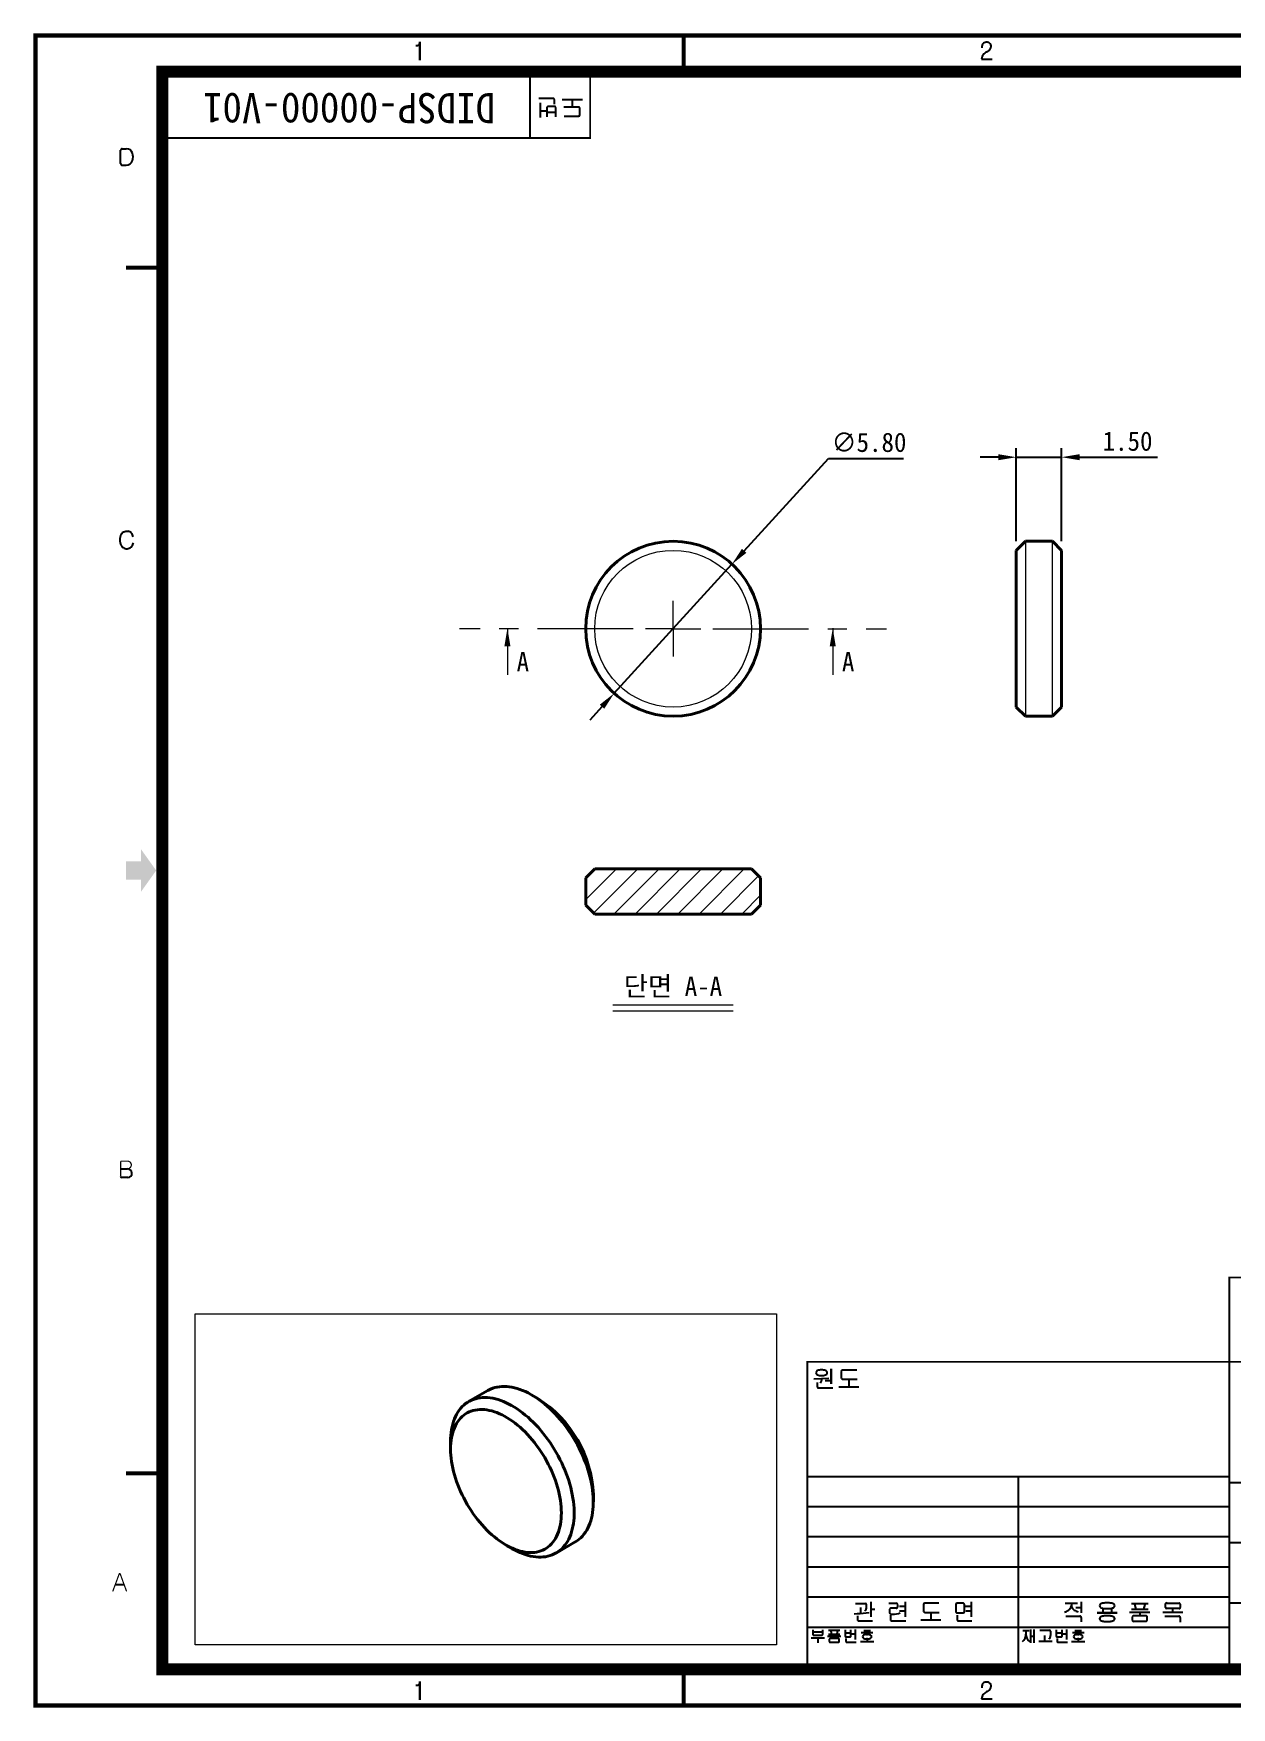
# Model space of a CAD drawing. Header units: millimetres. Extents: x 20 to 2456, y -3132 to 1196.
# Drawn here: x 19.6 to 218.4, y 19.6 to 297.4 of the extents above; entities that cross this region are included whole.
import ezdxf

# ---------------------------------------------------------------- set-up
doc = ezdxf.new("R2010")
doc.units = ezdxf.units.MM
doc.header["$MEASUREMENT"] = 0
doc.linetypes.add('CENTER', pattern=[50.8, 31.75, -6.35, 6.35, -6.35])
doc.layers.get('0').update_dxf_attribs({"color": 6})
doc.layers.add('0 @ 1', color=6, linetype='Continuous')
for name, color, linetype, lineweight in [('CENTER', 1, 'CENTER', 9), ('DIM', 2, 'Continuous', 9), ('HATCH', 5, 'Continuous', 13), ('OUTLINE', 3, 'Continuous', 40), ('숨은선', 252, 'Continuous', 20)]:
    doc.layers.add(name, color=color, linetype=linetype, lineweight=lineweight)
doc.styles.get("Standard").update_dxf_attribs({"font": '', "height": 3.2})
doc.styles.get('Standard').set_extended_font_data('GulimChe')
doc.dimstyles.new('척도 5배 - (x.xx)', dxfattribs={"dimtxt": 3.2, "dimasz": 3, "dimexe": 1.5, "dimexo": 1.5, "dimgap": 1, "dimtad": 1, "dimtih": 1, "dimtoh": 1, "dimlfac": 0.2, "dimzin": 0, "dimdsep": 46, "dimtxsty": 'Standard', "dimcen": 0, "dimclrd": 2, "dimclre": 2, "dimclrt": 2, "dimaunit": 1, "dimadec": 0, "dimazin": 0, "dimtfac": 0.75, "dimtmove": 0, "dimatfit": 0, "dimfxl": 1, "dimtolj": 1, "dimtzin": 0, "dimarcsym": 0})

# ---------------------------------------------------------------- blocks, each defined once
blk = doc.blocks.new('A-3_규격도면_동인광학')
blk.add_hatch(color=256).paths.add_polyline_path([(15, 137), (17.5, 137), (17.5, 135), (20, 138.5), (17.5, 142), (17.5, 140), (15, 140)])
for p, q in [((63.07, 275.38), (63.32, 275.38)), ((63.73, 272.93), (63.73, 275.99)), ((63.73, 275.99), (63.73, 272.93)), ((156.98, 274.96), (156.98, 275.22)), ((156.9, 273.09), (158.65, 273.09)), ((157.84, 274.33), (157.74, 274.26)), ((158.18, 274.56), (157.84, 274.33)), ((158.26, 274.63), (158.18, 274.56)), ((82, 270), (82, 260)), ((85.87, 266.55), (83.48, 266.55)), ((83.73, 263.42), (83.73, 265.84)), ((84.63, 264.48), (83.73, 264.48)), ((84.81, 265.01), (84.81, 263.52)), ((86.28, 264.22), (84.81, 264.22)), ((86.07, 265.22), (84.99, 265.22)), ((86.06, 265.64), (86.06, 266.4)), ((86.28, 263.52), (86.28, 265.05)), ((90.69, 266.36), (87.36, 266.36)), ((90.02, 265.12), (87.64, 265.12)), ((89.03, 265.33), (89.03, 266.36)), ((90.27, 263.83), (90.27, 264.89)), ((87.68, 263.62), (90.05, 263.62)), ((14.11, 255.76), (14.11, 258)), ((14.35, 258.23), (15.04, 258.23)), ((16.18, 193.86), (16.14, 194.04)), ((14.1, 89.02), (15.24, 89.02)), ((15.24, 89.02), (15.26, 89.02)), ((15.31, 87.56), (14.35, 87.56)), ((131.98, 53.34), (131.98, 55.81)), ((131.98, 55.81), (131.98, 53.34)), ((136.23, 55.6), (133.86, 55.6)), ((129.11, 54.2), (131.59, 54.27)), ((129.66, 53.56), (129.66, 52.9)), ((130.36, 54.23), (130.37, 53.91)), ((131.98, 53.87), (130.96, 53.87)), ((133.22, 52.86), (136.55, 52.86)), ((133.64, 55.39), (133.64, 54.33)), ((133.89, 54.1), (136.27, 54.1)), ((134.88, 53.9), (134.88, 52.86)), ((129.87, 52.68), (132.24, 52.68)), ((128, 38), (198, 38)), ((163, 38), (163, 7)), ((198, 37), (253, 37)), ((128, 33), (198, 33)), ((128, 28), (198, 28)), ((198, 27), (253, 27)), ((128, 23), (198, 23)), ((13.21, 20.04), (14.68, 20.04)), ((128, 18), (198, 18)), ((135.98, 16.93), (137.61, 16.93)), ((138.54, 17.16), (138.54, 14.69)), ((141.51, 16.95), (142.68, 16.95)), ((142.95, 16.76), (142.95, 16.34)), ((144.21, 17.16), (144.21, 14.72)), ((147.25, 16.73), (147.25, 15.67)), ((149.84, 16.94), (147.47, 16.94)), ((152.64, 16.75), (152.64, 15.56)), ((153.9, 16.94), (152.85, 16.94)), ((154.09, 15.56), (154.09, 16.72)), ((155.19, 17.16), (155.19, 14.72)), ((170.79, 16.97), (172.81, 16.97)), ((171.8, 16.97), (171.8, 16.65)), ((173.45, 17.17), (173.45, 15.35)), ((181.75, 16.92), (184.53, 16.92)), ((182.3, 16.77), (182.47, 15.98)), ((183.97, 16.75), (183.79, 15.98)), ((187.39, 16.22), (187.39, 16.83)), ((187.63, 16.98), (189.68, 16.98)), ((189.86, 16.77), (189.86, 16.22)), ((198, 17), (253, 17)), ((135.78, 15.21), (136.3, 15.22)), ((136.3, 14.87), (136.3, 14.23)), ((136.56, 14.01), (138.83, 14.01)), ((136.81, 16.25), (136.81, 15.24)), ((139.19, 15.89), (138.54, 15.89)), ((141.65, 15.95), (141.65, 15.38)), ((141.79, 14.95), (141.79, 14.23)), ((141.83, 15.14), (142.16, 15.13)), ((142.72, 16.12), (141.88, 16.12)), ((142.04, 14.01), (144.32, 14.01)), ((143.29, 16.45), (144.21, 16.45)), ((143.29, 15.71), (144.21, 15.71)), ((146.83, 14.2), (150.16, 14.2)), ((147.5, 15.44), (149.88, 15.44)), ((148.49, 15.23), (148.49, 14.2)), ((152.84, 15.37), (153.88, 15.37)), ((152.86, 14.95), (152.86, 14.23)), ((153.11, 14.01), (155.29, 14.01)), ((154.26, 16.45), (155.19, 16.45)), ((154.27, 15.71), (155.19, 15.71)), ((170.89, 14.83), (173.22, 14.83)), ((172.54, 16.26), (173.45, 16.26)), ((173.42, 14.6), (173.42, 13.84)), ((179.41, 15.35), (176.07, 15.35)), ((176.07, 15.35), (179.41, 15.35)), ((177.03, 16.01), (177.03, 15.35)), ((178.44, 16.02), (178.44, 15.35)), ((181.47, 15.45), (184.82, 15.45)), ((181.75, 15.98), (184.53, 15.98)), ((181.9, 14.7), (181.9, 14.1)), ((184.19, 14.86), (182.09, 14.86)), ((182.14, 13.95), (184.19, 13.95)), ((183.13, 15.45), (183.13, 14.86)), ((184.37, 14.15), (184.37, 14.7)), ((186.96, 15.48), (190.31, 15.48)), ((187.31, 14.81), (189.64, 14.81)), ((189.68, 16.07), (187.58, 16.07)), ((188.63, 15.48), (188.63, 16.07)), ((189.85, 14.59), (189.85, 13.83)), ((128, 13), (198, 13)), ((128.62, 11.22), (130.85, 11.22)), ((128.91, 12.54), (128.91, 11.79)), ((128.91, 12.2), (130.56, 12.2)), ((129.05, 11.66), (130.43, 11.66)), ((129.74, 11.22), (129.74, 10.37)), ((130.56, 11.82), (130.56, 12.54)), ((131.35, 11.49), (133.58, 11.49)), ((131.53, 12.47), (133.39, 12.47)), ((131.53, 11.84), (133.39, 11.84)), ((131.9, 12.37), (132.02, 11.84)), ((132.46, 11.49), (132.46, 11.09)), ((133.02, 12.36), (132.9, 11.84)), ((134.27, 12.51), (134.27, 11.49)), ((134.27, 12.05), (135.24, 12.05)), ((134.4, 11.37), (135.13, 11.37)), ((135.24, 11.52), (135.24, 12.51)), ((135.37, 11.87), (135.96, 11.87)), ((135.96, 12.58), (135.96, 10.96)), ((136.95, 12.09), (138.89, 12.09)), ((137.37, 12.45), (138.47, 12.45)), ((137.82, 11.76), (137.91, 11.76)), ((137.91, 11.76), (138, 11.76)), ((163.75, 12.44), (164.78, 12.44)), ((164.26, 12.44), (164.26, 11.82)), ((165.05, 12.59), (165.05, 10.36)), ((165.05, 11.47), (165.59, 11.47)), ((165.59, 12.59), (165.59, 10.36)), ((166.58, 12.46), (168.15, 12.46)), ((167.34, 11.59), (167.34, 10.63)), ((168.32, 12.3), (168.32, 11.6)), ((169.29, 12.51), (169.29, 11.49)), ((169.29, 12.05), (170.27, 12.05)), ((169.42, 11.37), (170.15, 11.37)), ((170.27, 11.52), (170.27, 12.51)), ((170.39, 11.87), (170.99, 11.87)), ((170.99, 12.58), (170.99, 10.96)), ((171.97, 12.09), (173.91, 12.09)), ((172.39, 12.45), (173.49, 12.45)), ((172.84, 11.76), (172.93, 11.76)), ((172.93, 11.76), (173.03, 11.76)), ((131.64, 10.99), (131.64, 10.59)), ((133.17, 11.09), (131.76, 11.09)), ((131.8, 10.49), (133.17, 10.49)), ((133.29, 10.62), (133.29, 10.99)), ((134.41, 11.1), (134.41, 10.59)), ((134.54, 10.49), (136.13, 10.49)), ((136.81, 10.6), (139.03, 10.6)), ((137.91, 11.04), (137.82, 11.04)), ((138, 11.04), (137.91, 11.04)), ((137.91, 11.04), (137.91, 10.6)), ((166.39, 10.63), (168.62, 10.63)), ((169.43, 11.1), (169.43, 10.59)), ((169.56, 10.49), (171.15, 10.49)), ((171.83, 10.6), (174.06, 10.6)), ((172.93, 11.04), (172.84, 11.04)), ((173.03, 11.04), (172.93, 11.04)), ((172.93, 11.04), (172.93, 10.6)), ((63.07, 3.35), (63.32, 3.35)), ((63.73, 0.91), (63.73, 3.96)), ((63.73, 3.96), (63.73, 0.91)), ((156.98, 2.93), (156.98, 3.2)), ((156.9, 1.07), (158.65, 1.07)), ((157.84, 2.3), (157.74, 2.24)), ((158.18, 2.54), (157.84, 2.3)), ((158.26, 2.6), (158.18, 2.54))]:
    blk.add_line(p, q)
for points, const_width in [([(0, 0), (0, 277), (400, 277), (400, 0)], 0.7), ([(21, 6), (21, 271), (394, 271), (394, 6)], 2)]:
    blk.add_lwpolyline(points, close=True, dxfattribs=dict(const_width=const_width))
for points, const_width in [([(107.5, 277), (107.5, 270.33)], 0.7), ([(22, 260), (92, 260), (92, 270)], 0.3), ([(15, 238.5), (21.67, 238.5)], 0.7), ([(198, 7), (198, 71), (393, 71)], 0.3), ([(128, 7), (128, 57), (393, 57)], 0.3), ([(15, 38.5), (21.67, 38.5)], 0.7), ([(107.5, 0), (107.5, 6.67)], 0.7)]:
    blk.add_lwpolyline(points, dxfattribs=dict(const_width=const_width))
at = {"const_width": 0.2}
for points in [[(14.1, 87.81), (14.1, 90.08, -0.443983), (14.33, 90.29), (15.24, 90.29, -1), (15.24, 89.02), (14.1, 89.02)], [(12.79, 18.9), (13.87, 21.81, -0.756384), (14.04, 21.8), (15.09, 18.92)]]:
    blk.add_lwpolyline(points, format="xyb", dxfattribs=at)
for centre, radius, start, end in [((63.32, 275.8), 0.418, 270, 351.8564), ((157.65, 275.22), 0.675, 135.3614, 180), ((157.57, 275.31), 0.56, 116.1126, 135.3614), ((157.74, 274.95), 0.951, 75.511, 116.1126), ((157.84, 275.33), 0.566, 52.7857, 75.511), ((157.74, 275.19), 0.74, 352.4081, 52.7857), ((157.61, 275.21), 0.862, 318.1085, 352.4081), ((158.42, 273.05), 1.52, 161.3803, 178.4124), ((157.65, 273.31), 0.705, 132.8749, 161.3803), ((159.75, 271.05), 3.8, 121.9901, 132.8749), ((84.99, 265.04), 0.181, 90, 191.0214), ((85.9, 266.4), 0.157, 0, 104.5405), ((86.1, 265.05), 0.179, 0, 97.6654), ((90.04, 264.89), 0.23, 0, 93.1332), ((90.05, 263.83), 0.217, 270, 359.9617), ((14.35, 258), 0.234, 89.9627, 180), ((14.35, 255.75), 0.241, 177.6028, 269.7704), ((14.69, 339.44), 83.93, 269.7704, 270.2296), ((15.02, 256.63), 1.12, 270.2296, 341.2755), ((15.04, 257.12), 1.11, 18.7245, 90), ((14.3, 256.87), 1.88, 341.2755, 18.7245), ((15.03, 193.78), 0.968, 126.0964, 153.4408), ((14.92, 193.92), 0.786, 112.6651, 126.0964), ((15.21, 193.24), 1.52, 84.5855, 112.6651), ((15.27, 193.91), 0.857, 49.4232, 84.5855), ((15.2, 193.83), 0.962, 12.5369, 49.4232), ((15.89, 193.35), 1.93, 153.4408, 179.3877), ((15.94, 193.35), 1.97, 179.3877, 207.825), ((15.05, 192.88), 0.971, 207.825, 248.4845), ((15.15, 193.14), 1.26, 248.4845, 279.0922), ((15.2, 192.85), 0.954, 279.0922, 325.2032), ((14.87, 193.08), 1.36, 325.2032, 351.393), ((15.26, 88.29), 0.727, 273.6048, 90), ((14.35, 87.81), 0.249, 181.3239, 270), ((130.37, 53.68), 1.97, 90, 109.7033), ((130.37, 53.68), 1.97, 70.2967, 90), ((133.86, 55.39), 0.217, 90, 179.9617), ((129.85, 55.13), 0.429, 109.7033, 172.0326), ((129.85, 55.24), 0.429, 187.9674, 250.2967), ((129.87, 52.9), 0.216, 180, 270.036), ((130.37, 56.69), 1.97, 250.2967, 270), ((129.76, 53.89), 0.602, 313.5964, 1.5108), ((130.37, 56.69), 1.97, 270, 289.7033), ((130.89, 55.13), 0.429, 7.9674, 70.2967), ((130.89, 55.24), 0.429, 289.7033, 352.0326), ((133.87, 54.33), 0.23, 180, 273.1332), ((137.61, 16.7), 0.224, 5.8584, 90), ((135.83, 16.52), 2.01, 354.1416, 5.8584), ((142.68, 16.66), 0.29, 19.9366, 90), ((147.47, 16.73), 0.217, 90, 179.9617), ((152.85, 16.73), 0.211, 90, 174.1511), ((153.87, 16.72), 0.223, 0, 81.4867), ((176.82, 16.5), 0.362, 130.787, 175.4096), ((176.99, 16.31), 0.62, 105.5854, 130.787), ((177.63, 14.03), 2.98, 94.5784, 105.5854), ((177.73, 12.69), 4.33, 90, 94.5784), ((177.73, 12.69), 4.33, 85.4216, 90), ((177.84, 14.03), 2.98, 74.4146, 85.4216), ((178.48, 16.31), 0.62, 49.213, 74.4146), ((178.64, 16.5), 0.362, 4.5904, 49.213), ((187.56, 16.83), 0.163, 63.6984, 180), ((189.68, 16.8), 0.179, 352.4097, 90), ((136.15, 25.5), 10.28, 270.7952, 281.7846), ((136.52, 14.23), 0.218, 180, 278.834), ((136.77, 16.42), 1.07, 316.4472, 354.1416), ((141.88, 15.88), 0.243, 90, 162.7327), ((141.89, 15.38), 0.247, 180, 255.9206), ((142.01, 14.23), 0.218, 180, 278.834), ((142.27, 17.94), 2.82, 267.8535, 294.1102), ((142.73, 16.34), 0.223, 268.9289, 0), ((147.48, 15.67), 0.23, 180, 273.1332), ((152.83, 15.56), 0.198, 180, 272.2398), ((153.08, 14.23), 0.218, 180, 278.834), ((153.88, 15.58), 0.214, 270, 355.6406), ((170.17, 17.28), 1.89, 285.8538, 306.2125), ((170.48, 16.85), 1.37, 306.2125, 332.5484), ((170.87, 16.65), 0.93, 332.5484, 0), ((172.71, 16.65), 0.912, 180, 209.5054), ((172.86, 16.73), 1.08, 209.5054, 237.9626), ((174.78, 19.8), 4.7, 237.9626, 246.4471), ((173.22, 14.62), 0.204, 354.4055, 90), ((176.82, 16.56), 0.362, 184.5904, 229.213), ((176.82, 14.36), 0.362, 130.787, 175.4096), ((176.82, 14.42), 0.362, 184.5904, 229.213), ((176.99, 16.76), 0.62, 229.213, 254.4146), ((176.99, 14.17), 0.62, 105.5854, 130.787), ((176.99, 14.62), 0.62, 229.213, 254.4146), ((177.63, 19.03), 2.98, 254.4146, 265.4216), ((177.63, 11.89), 2.98, 94.5784, 105.5854), ((177.63, 16.89), 2.98, 254.4146, 265.4216), ((177.73, 20.38), 4.33, 265.4216, 270), ((177.73, 10.55), 4.33, 90, 94.5784), ((177.73, 18.24), 4.33, 265.4216, 270), ((177.73, 20.38), 4.33, 270, 274.5784), ((177.73, 10.55), 4.33, 85.4216, 90), ((177.73, 18.24), 4.33, 270, 274.5784), ((177.84, 19.03), 2.98, 274.5784, 285.5854), ((177.84, 11.89), 2.98, 74.4146, 85.4216), ((177.84, 16.89), 2.98, 274.5784, 285.5854), ((178.48, 16.76), 0.62, 285.5854, 310.787), ((178.48, 14.17), 0.62, 49.213, 74.4146), ((178.48, 14.62), 0.62, 285.5854, 310.787), ((178.64, 16.56), 0.362, 310.787, 355.4096), ((178.64, 14.36), 0.362, 4.5904, 49.213), ((178.64, 14.42), 0.362, 310.787, 355.4096), ((182.09, 14.67), 0.187, 90, 169.1835), ((182.07, 14.1), 0.163, 180, 296.3016), ((184.22, 14.7), 0.154, 0, 98.8347), ((184.19, 14.13), 0.179, 270, 7.5903), ((187.58, 16.26), 0.187, 190.8165, 270), ((189.64, 14.61), 0.204, 354.4055, 90), ((189.71, 16.22), 0.154, 261.1653, 0), ((129.04, 11.79), 0.131, 180, 274.282), ((130.43, 11.79), 0.133, 270, 11.7778), ((134.39, 11.49), 0.12, 180, 277.6654), ((135.13, 11.5), 0.121, 270, 11.0214), ((137.46, 11.37), 0.306, 117.2376, 174.097), ((137.46, 11.43), 0.306, 185.903, 242.7624), ((137.82, 10.66), 1.1, 90, 117.2376), ((137.82, 12.14), 1.1, 242.7624, 270), ((138, 10.66), 1.1, 62.7624, 90), ((138, 12.14), 1.1, 270, 297.2376), ((138.37, 11.37), 0.306, 5.903, 62.7624), ((138.37, 11.43), 0.306, 297.2376, 354.097), ((162.62, 11.82), 1.64, 310.6997, 0), ((165.87, 11.82), 1.61, 180, 230.1829), ((167.35, 11.6), 0.979, 320.2059, 0), ((168.15, 12.28), 0.178, 4.5, 90), ((169.41, 11.49), 0.12, 180, 277.6654), ((170.15, 11.5), 0.121, 270, 11.0214), ((172.48, 11.37), 0.306, 117.2376, 174.097), ((172.48, 11.43), 0.306, 185.903, 242.7624), ((172.84, 10.66), 1.1, 90, 117.2376), ((172.84, 12.14), 1.1, 242.7624, 270), ((173.03, 10.66), 1.1, 62.7624, 90), ((173.03, 12.14), 1.1, 270, 297.2376), ((173.39, 11.37), 0.306, 5.903, 62.7624), ((173.39, 11.43), 0.306, 297.2376, 354.097), ((131.76, 10.97), 0.125, 90, 169.1835), ((131.75, 10.59), 0.108, 180, 296.3016), ((133.18, 10.99), 0.103, 0, 98.8347), ((133.17, 10.61), 0.119, 270, 7.5903), ((134.52, 10.59), 0.105, 180, 284.5405), ((169.54, 10.59), 0.105, 180, 284.5405), ((63.32, 3.77), 0.418, 270, 351.8564), ((157.65, 3.2), 0.675, 135.3614, 180), ((157.57, 3.28), 0.56, 116.1126, 135.3614), ((157.74, 2.93), 0.951, 75.511, 116.1126), ((157.84, 3.3), 0.566, 52.7857, 75.511), ((157.74, 3.16), 0.74, 352.4081, 52.7857), ((157.61, 3.18), 0.862, 318.1085, 352.4081), ((158.42, 1.02), 1.52, 161.3803, 178.4124), ((157.65, 1.28), 0.705, 132.8749, 161.3803), ((159.75, -0.98), 3.8, 121.9901, 132.8749)]:
    blk.add_arc(centre, radius, start, end)
blk = doc.blocks.new('*D29')
at = {"layer": 'Defpoints', "color": 0, "transparency": 16777216}
for p in [(135.51, 209.32), (115.97, 187.89)]:
    blk.add_point(p, dxfattribs=at)
at = {"layer": 'DIM', "color": 2, "lineweight": -2, "transparency": 16777216}
for p, q in [((137.53, 211.54), (151.51, 226.87)), ((151.51, 226.87), (163.97, 226.87)), ((115.97, 187.89), (135.51, 209.32)), ((113.95, 185.68), (111.93, 183.46))]:
    blk.add_line(p, q, dxfattribs=at)
at = {"layer": 'DIM', "color": 2, "transparency": 16777216}
for points in [[(137.16, 211.87), (137.9, 211.2), (135.51, 209.32)], [(113.58, 186.01), (114.32, 185.34), (115.97, 187.89)]]:
    blk.add_solid(points, dxfattribs=at)
at = {"layer": 'DIM', "color": 2, "transparency": 16777216, "insert": (158.24, 229.51), "char_height": 3.2, "attachment_point": 5}
blk.add_mtext('\\A1;∅5.80', dxfattribs=at)
blk = doc.blocks.new('*D30')
at = {"layer": 'Defpoints', "color": 0, "transparency": 16777216}
for p in [(190.17, 227.06), (182.67, 211.61), (190.17, 211.61)]:
    blk.add_point(p, dxfattribs=at)
at = {"layer": 'DIM', "color": 2, "lineweight": -2, "transparency": 16777216}
for p, q in [((182.67, 213.11), (182.67, 228.56)), ((190.17, 213.11), (190.17, 228.56)), ((179.67, 227.06), (176.67, 227.06)), ((182.67, 227.06), (190.17, 227.06)), ((193.17, 227.06), (206.07, 227.06))]:
    blk.add_line(p, q, dxfattribs=at)
at = {"layer": 'DIM', "color": 2, "transparency": 16777216}
for points in [[(179.67, 227.56), (179.67, 226.56), (182.67, 227.06)], [(193.17, 227.56), (193.17, 226.56), (190.17, 227.06)]]:
    blk.add_solid(points, dxfattribs=at)
at = {"layer": 'DIM', "color": 2, "transparency": 16777216, "insert": (201.12, 229.7), "char_height": 3.2, "attachment_point": 5}
blk.add_mtext('\\A1;1.50', dxfattribs=at)
blk = doc.blocks.new('SW_CENTERMARKSYMBOL_1')
at = {"color": 0, "linetype": 'Continuous', "lineweight": 0}
for p, q in [((0, 2.5), (0, 4.6)), ((-2.5, 0), (-4.6, 0)), ((0, 0), (-2.5, 0)), ((0, 0), (0, 2.5)), ((0, 0), (0, -2.5)), ((0, 0), (2.5, 0)), ((2.5, 0), (4.6, 0)), ((0, -2.5), (0, -4.6))]:
    blk.add_line(p, q, dxfattribs=at)

msp = doc.modelspace()

# ---------------------------------------------------------------- hatches: boundary and pattern name
at = {"layer": 'HATCH'}
h = msp.add_hatch(dxfattribs=at)
h.set_pattern_fill('ANSI31', color=256, scale=20)
h.paths.add_polyline_path([(140.24, 157.261), (138.74, 158.761), (112.74, 158.761), (111.24, 157.261), (111.24, 152.761), (112.74, 151.261), (138.74, 151.261), (140.24, 152.761)])

# ---------------------------------------------------------------- linework, layer by layer
at = {"layer": 'CENTER', "ltscale": 0.5}
for p, q in [((119.14, 198.607), (90.316, 198.607)), ((132.34, 198.607), (161.164, 198.607))]:
    msp.add_line(p, q, dxfattribs=at)
at = {"layer": 'DIM', "color": 2, "ltscale": 0.5}
for p, q in [((98.262, 198.696), (98.262, 190.932)), ((152.22, 198.696), (152.22, 190.932)), ((115.719, 136.204), (135.722, 136.204)), ((115.719, 135.204), (135.722, 135.204))]:
    msp.add_line(p, q, dxfattribs=at)
at = {"layer": 'DIM'}
msp.add_lwpolyline([(46.457, 84.956), (142.905, 84.956), (142.905, 30.067), (46.457, 30.067)], close=True, dxfattribs=at)
at = {"layer": 'DIM', "color": 2, "ltscale": 0.5}
for points in [[(98.762, 195.696), (97.762, 195.696), (98.262, 198.696)], [(152.72, 195.696), (151.72, 195.696), (152.22, 198.696)]]:
    msp.add_solid(points, dxfattribs=at)
at = {"layer": 'OUTLINE'}
for p, q in [((184.166, 213.107), (182.666, 211.607)), ((182.666, 198.607), (182.666, 211.607)), ((188.666, 213.107), (184.166, 213.107)), ((188.666, 213.107), (190.166, 211.607)), ((190.166, 198.607), (190.166, 211.607)), ((182.666, 185.607), (182.666, 198.607)), ((190.166, 185.607), (190.166, 198.607)), ((184.166, 184.107), (182.666, 185.607)), ((184.166, 184.107), (188.666, 184.107)), ((188.666, 184.107), (190.166, 185.607)), ((112.74, 158.761), (111.24, 157.261)), ((112.74, 158.761), (138.74, 158.761)), ((138.74, 158.761), (140.24, 157.261)), ((111.24, 157.261), (111.24, 152.761)), ((140.24, 152.761), (140.24, 157.261)), ((112.74, 151.261), (111.24, 152.761)), ((140.24, 152.761), (138.74, 151.261)), ((112.74, 151.261), (138.74, 151.261)), ((95.01, 72.233), (91.828, 70.396)), ((103.321, 70.902), (102.261, 71.514)), ((88.824, 63.757), (88.824, 62.532)), ((112.512, 53.756), (112.512, 54.981)), ((98.015, 46.612), (99.075, 45.999)), ((106.326, 45.28), (109.508, 47.117))]:
    msp.add_line(p, q, dxfattribs=at)
at = {"layer": 'OUTLINE', "flags": 128}
for points in [[(109.508, 47.117), (109.549, 47.141), (109.863, 47.343), (110.162, 47.57), (110.445, 47.82), (110.712, 48.094), (110.962, 48.392), (111.195, 48.711), (111.41, 49.052), (111.607, 49.415), (111.785, 49.797), (111.945, 50.2), (112.085, 50.621), (112.206, 51.06), (112.307, 51.516), (112.388, 51.989), (112.449, 52.477), (112.489, 52.978), (112.51, 53.494), (112.51, 54.021), (112.489, 54.56), (112.449, 55.109), (112.388, 55.667), (112.307, 56.233), (112.206, 56.806), (112.085, 57.384), (111.945, 57.967), (111.785, 58.554), (111.607, 59.142), (111.41, 59.732), (111.195, 60.322), (110.962, 60.91), (110.712, 61.496), (110.445, 62.078), (110.162, 62.656), (109.863, 63.227), (109.549, 63.792), (109.221, 64.348), (108.879, 64.895), (108.523, 65.432), (108.156, 65.957), (107.776, 66.47), (107.386, 66.969), (106.985, 67.454), (106.575, 67.923), (106.156, 68.376), (105.73, 68.812), (105.297, 69.23), (104.857, 69.628), (104.413, 70.007), (103.964, 70.365), (103.512, 70.703), (103.058, 71.018), (102.602, 71.31), (102.145, 71.58), (101.688, 71.826), (101.233, 72.048), (100.779, 72.245), (100.329, 72.417), (99.882, 72.564), (99.44, 72.686), (99.004, 72.782), (98.574, 72.851), (98.151, 72.894), (97.737, 72.912), (97.332, 72.903), (96.936, 72.867), (96.551, 72.806), (96.177, 72.718), (95.815, 72.604), (95.467, 72.465), (95.131, 72.301), (95.01, 72.233)], [(88.824, 63.757), (88.834, 64.279), (88.865, 64.787), (88.915, 65.282), (88.986, 65.763), (89.077, 66.227), (89.188, 66.675), (89.319, 67.105), (89.469, 67.517), (89.638, 67.91), (89.825, 68.282), (90.031, 68.634), (90.255, 68.965), (90.497, 69.273), (90.755, 69.559), (91.03, 69.821), (91.322, 70.06), (91.628, 70.274), (91.949, 70.464), (92.285, 70.628), (92.633, 70.768), (92.995, 70.881), (93.369, 70.969), (93.754, 71.03), (94.15, 71.066), (94.555, 71.075), (94.969, 71.058), (95.392, 71.014), (95.822, 70.945), (96.258, 70.849), (96.7, 70.728), (97.147, 70.581), (97.597, 70.408), (98.051, 70.211), (98.506, 69.989), (98.963, 69.743), (99.42, 69.474), (99.876, 69.181), (100.33, 68.866), (100.782, 68.529), (101.231, 68.17), (101.676, 67.791), (102.115, 67.393), (102.548, 66.975), (102.974, 66.539), (103.393, 66.086), (103.803, 65.617), (104.204, 65.132), (104.594, 64.633), (104.974, 64.12), (105.341, 63.595), (105.697, 63.058), (106.039, 62.511), (106.367, 61.955), (106.681, 61.39), (106.98, 60.819), (107.263, 60.241), (107.53, 59.659), (107.78, 59.073), (108.013, 58.485), (108.228, 57.895), (108.425, 57.306), (108.603, 56.717), (108.763, 56.13), (108.903, 55.547), (109.024, 54.969), (109.125, 54.396), (109.206, 53.83), (109.267, 53.272), (109.307, 52.723), (109.328, 52.184), (109.328, 51.657), (109.307, 51.142), (109.267, 50.64), (109.206, 50.152), (109.125, 49.679), (109.024, 49.223), (108.903, 48.784), (108.763, 48.363), (108.603, 47.961), (108.425, 47.578), (108.228, 47.215), (108.013, 46.874), (107.78, 46.555), (107.53, 46.258), (107.263, 45.983), (106.98, 45.733), (106.681, 45.506), (106.367, 45.304), (106.039, 45.127), (105.697, 44.975), (105.341, 44.849), (104.974, 44.748), (104.594, 44.674), (104.204, 44.625), (103.803, 44.603), (103.393, 44.607), (102.974, 44.637), (102.548, 44.694), (102.115, 44.776), (101.676, 44.885), (101.231, 45.019), (100.782, 45.179), (100.33, 45.364), (99.876, 45.573), (99.42, 45.807), (99.075, 45.999)], [(88.824, 62.532), (88.834, 62.029), (88.864, 61.515), (88.915, 60.992), (88.985, 60.46), (89.075, 59.921), (89.185, 59.377), (89.315, 58.827), (89.463, 58.274), (89.63, 57.719), (89.816, 57.163), (90.02, 56.607), (90.241, 56.052), (90.48, 55.5), (90.735, 54.951), (91.005, 54.408), (91.292, 53.87), (91.593, 53.341), (91.908, 52.819), (92.237, 52.308), (92.578, 51.807), (92.932, 51.318), (93.296, 50.842), (93.671, 50.38), (94.056, 49.933), (94.449, 49.502), (94.85, 49.088), (95.258, 48.692), (95.672, 48.315), (96.091, 47.958), (96.515, 47.62), (96.941, 47.304), (97.37, 47.01), (97.801, 46.738), (98.232, 46.489), (98.662, 46.264), (99.091, 46.063), (99.518, 45.886), (99.942, 45.735), (100.361, 45.608), (100.775, 45.508), (101.183, 45.432), (101.584, 45.383), (101.977, 45.36), (102.362, 45.363), (102.736, 45.392), (103.101, 45.447), (103.454, 45.528), (103.796, 45.635), (104.124, 45.767), (104.44, 45.924), (104.741, 46.106), (105.027, 46.313), (105.298, 46.544), (105.553, 46.798), (105.792, 47.075), (106.013, 47.374), (106.217, 47.695), (106.402, 48.037), (106.57, 48.399), (106.718, 48.781), (106.847, 49.181), (106.957, 49.598), (107.048, 50.033), (107.118, 50.483), (107.168, 50.948), (107.199, 51.427), (107.209, 51.919), (107.199, 52.423), (107.168, 52.936), (107.118, 53.46), (107.048, 53.992), (106.957, 54.53), (106.847, 55.075), (106.718, 55.624), (106.57, 56.177), (106.402, 56.733), (106.217, 57.289), (106.013, 57.845), (105.792, 58.4), (105.553, 58.952), (105.298, 59.501), (105.027, 60.044), (104.741, 60.581), (104.44, 61.111), (104.124, 61.632), (103.796, 62.144), (103.454, 62.645), (103.101, 63.134), (102.736, 63.61), (102.362, 64.072), (101.977, 64.519), (101.584, 64.949), (101.183, 65.363), (100.775, 65.759), (100.361, 66.136), (99.942, 66.494), (99.518, 66.831), (99.091, 67.147), (98.662, 67.442), (98.232, 67.714), (97.801, 67.962), (97.37, 68.188), (96.941, 68.389), (96.515, 68.565), (96.091, 68.717), (95.672, 68.843), (95.258, 68.944), (94.85, 69.019), (94.449, 69.068), (94.056, 69.091), (93.671, 69.088), (93.296, 69.059), (92.932, 69.004), (92.578, 68.923), (92.237, 68.817), (91.908, 68.685), (91.593, 68.527), (91.292, 68.345), (91.005, 68.139), (90.735, 67.908), (90.48, 67.654), (90.241, 67.377), (90.02, 67.078), (89.816, 66.757), (89.63, 66.415), (89.463, 66.053), (89.315, 65.671), (89.185, 65.271), (89.075, 64.853), (88.985, 64.419), (88.915, 63.968), (88.864, 63.503), (88.834, 63.024), (88.824, 62.532)]]:
    msp.add_lwpolyline(points, dxfattribs=at)
at = {"layer": 'OUTLINE'}
msp.add_circle((125.74, 198.607), 14.5, dxfattribs=at)
msp.add_arc((92.605, 54.102), 19.927, 2.52834, 57.46628, dxfattribs=at)
at = {"layer": '숨은선'}
for p, q in [((184.166, 213.107), (184.166, 184.107)), ((188.666, 184.107), (188.666, 213.107))]:
    msp.add_line(p, q, dxfattribs=at)
msp.add_circle((125.74, 198.607), 13, dxfattribs=at)

# ---------------------------------------------------------------- block references
at = {"layer": '0 @ 1'}
msp.add_blockref('A-3_규격도면_동인광학', (20, 20), dxfattribs=at)
at = {"layer": 'CENTER'}
msp.add_blockref('SW_CENTERMARKSYMBOL_1', (125.74, 198.607), dxfattribs=at)

# ---------------------------------------------------------------- texts
at = {"layer": 'DIM', "insert": (72, 285), "char_height": 5, "width": 60, "attachment_point": 5, "rotation": 180}
msp.add_mtext('DIDSP-00000-V01', dxfattribs=at)
at = {"layer": 'DIM', "color": 2, "ltscale": 0.5, "char_height": 3.2, "attachment_point": 5}
for s, insert in [('\\A1;A', (100.821, 193.119)), ('\\A1;A', (154.779, 193.119)), ('\\A1;단면 A-A', (125.72, 139.174))]:
    msp.add_mtext(s, dxfattribs=dict(at, insert=insert))

# ---------------------------------------------------------------- dimensions: what is measured, and where the dimension line sits
at = {"layer": 'DIM'}
dim = msp.add_diameter_dim_2p(p1=(115.969, 187.893), p2=(135.51, 209.32), dimstyle='척도 5배 - (x.xx)', dxfattribs=at)
dim.commit()
dim.dimension.update_dxf_attribs({"geometry": '*D29', "text_midpoint": (158.243, 226.869), "dimtype": 163})
dim = msp.add_linear_dim(base=(190.166, 227.062), p1=(182.666, 211.607), p2=(190.166, 211.607), dimstyle='척도 5배 - (x.xx)', dxfattribs=at)
dim.commit()
dim.dimension.update_dxf_attribs({"geometry": '*D30', "text_midpoint": (201.117, 229.705)})

doc.saveas('drawing.dxf')
